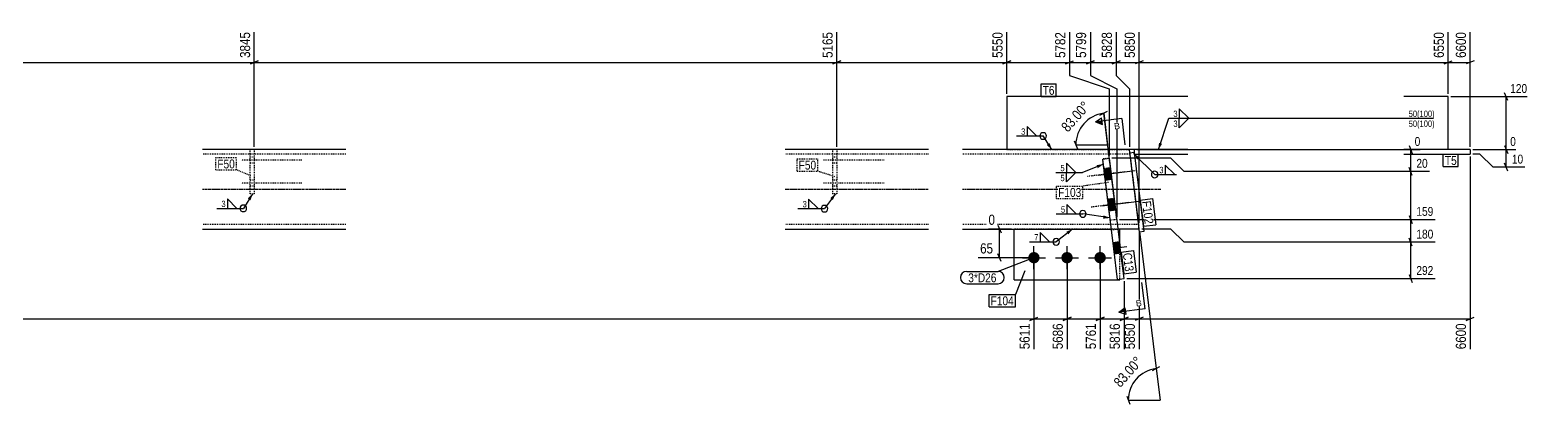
# Model space of a CAD drawing. Header units: millimetres. Extents: x 14 to 51478, y 9 to 1283.
# Drawn here: x 3411 to 6808, y 14 to 862 of the extents above; entities that cross this region are included whole.
import ezdxf

# ---------------------------------------------------------------- set-up
doc = ezdxf.new("R2010")
doc.units = ezdxf.units.MM
doc.linetypes.add('DXK_LINE_DOT2', pattern=[3.9198, 1.9599, -1.9599])
doc.linetypes.add('DXK_LINE_DOT3', pattern=[5.9187, 2.979, -0.9799, 0.9799, -0.9799])
for name, color, linetype in [('MÅLSÆTNING', 7, 'Continuous'), ('STÅL', 7, 'Continuous'), ('TEKST', 7, 'Continuous')]:
    doc.layers.add(name, color=color, linetype=linetype)
doc.styles.add('Arial', font='ARIAL.TTF', dxfattribs={"height": 0.2})
doc.styles.add('Arial Narrow', font='ARIALN.TTF', dxfattribs={"height": 0.2})

msp = doc.modelspace()

# ---------------------------------------------------------------- hatches: boundary and pattern name
at = {"layer": 'STÅL', "linetype": 'Continuous'}
for points in [[(5844.4, 547.8), (5847.6, 522), (5862.5, 523.9), (5859.3, 549.7)], [(5852.9, 478.4), (5856.1, 452.6), (5871, 454.4), (5867.8, 480.2)], [(5883.1, 356.1), (5879.9, 381.9), (5865, 380.1), (5868.2, 354.3)], [(5685.9, 359.1, -1), (5685.9, 333.1, -1)], [(5760.9, 359.1, -1), (5760.9, 333.1, -1)], [(5835.9, 359.1, -1), (5835.9, 333.1, -1)]]:
    msp.add_hatch(color=96, dxfattribs=at).paths.add_polyline_path(points)
at = {"layer": 'TEKST', "linetype": 'Continuous'}
for color, points in [(3, [(5921.1, 567.8), (5913.1, 581.1), (5926.4, 573.1)]), (3, [(5976.3, 604.2), (5968, 591.1), (5969.2, 606.5)]), (3, [(5827.8, 555.9), (5843.2, 557.9), (5830.6, 548.9)]), (3, [(3904.4, 480.5), (3915.6, 491.1), (3910.8, 476.4)]), (3, [(5224.4, 481.2), (5236.3, 491.1), (5230.5, 476.8)]), (3, [(5843.8, 442), (5858.1, 436.1), (5842.7, 434.6)]), (3, [(5759.5, 404.9), (5773.6, 411.1), (5764.1, 399)]), (30, [(5892.2, 232.1), (5893.2, 224.6), (5878.3, 222.8)])]:
    msp.add_hatch(color=color, dxfattribs=at).paths.add_polyline_path(points)

# ---------------------------------------------------------------- linework, layer by layer
at = {"layer": 'MÅLSÆTNING', "color": 7, "linetype": 'Continuous'}
for p, q in [((3919.4, 597.1), (3919.4, 857.4)), ((3919.4, 597.1), (3919.4, 857.4)), ((5239.4, 597.1), (5239.4, 857.4)), ((5624.4, 717.1), (5624.4, 857.4)), ((5766.6, 857.4), (5766.6, 758.7)), ((5813.7, 857.4), (5813.7, 758.7)), ((5813.7, 857.4), (5813.7, 758.7)), ((5872.1, 857.4), (5872.1, 758.7)), ((5924.2, 425.3), (5924.2, 857.4)), ((5924.2, 425.3), (5924.2, 857.4)), ((6624.4, 717.1), (6624.4, 857.4)), ((6674.4, 597.1), (6674.4, 857.4)), ((2734.4, 788.7), (3919.4, 788.7)), ((3928.4, 792.3), (3910.4, 785.1)), ((3910.4, 785.1), (3928.4, 792.3)), ((3919.4, 788.7), (5239.4, 788.7)), ((5230.4, 785.1), (5248.4, 792.3)), ((5615.4, 785.1), (5633.4, 792.3)), ((5757.6, 785.1), (5775.6, 792.3)), ((5766.6, 788.7), (5813.7, 788.7)), ((5804.7, 785.1), (5822.7, 792.3)), ((5863.1, 785.1), (5881.1, 792.3)), ((5872.1, 788.7), (5924.2, 788.7)), ((5933.2, 792.3), (5915.2, 785.1)), ((5933.2, 792.3), (5915.2, 785.1)), ((6615.4, 785.1), (6633.4, 792.3)), ((6624.4, 788.7), (6674.4, 788.7)), ((6683.4, 792.3), (6665.4, 785.1)), ((5766.6, 758.7), (5856.6, 728.7)), ((5766.6, 758.7), (5856.6, 728.7)), ((5813.7, 758.7), (5873.7, 728.7)), ((5813.7, 758.7), (5873.7, 728.7)), ((5872.1, 758.7), (5902.1, 728.7)), ((5872.1, 758.7), (5902.1, 728.7)), ((5856.6, 728.7), (5856.6, 577.5)), ((5856.6, 728.7), (5856.6, 577.5)), ((5873.7, 728.7), (5873.7, 438.6)), ((5873.7, 728.7), (5873.7, 438.6)), ((5902.1, 728.7), (5902.1, 597.1)), ((5902.1, 728.7), (5902.1, 597.1)), ((6759.7, 702.1), (6752.5, 720.1)), ((6630.4, 711.1), (6803.5, 711.1)), ((6756.1, 591.1), (6756.1, 711.1)), ((5835.6, 668.8), (5852.6, 678.1)), ((5857.8, 562), (5844.1, 673.5)), ((5844.1, 673.5), (5852.9, 602)), ((5777.3, 611), (5784.5, 593)), ((5780.9, 602), (5852.9, 602)), ((5919.1, 591.1), (6561.4, 591.1)), ((6536, 600.1), (6543.2, 582.1)), ((6539.6, 541.5), (6539.6, 591.1)), ((6680.4, 591.1), (6777.9, 591.1)), ((6680.4, 591.1), (6777.9, 591.1)), ((6696.1, 581.1), (6680.4, 581.1)), ((6726.1, 551.1), (6696.1, 581.1)), ((6752.5, 600.1), (6759.7, 582.1)), ((6752.5, 600.1), (6759.7, 582.1)), ((6756.1, 551.1), (6756.1, 591.1)), ((5996.2, 571.5), (5862.6, 571.5)), ((5996.2, 571.5), (5862.6, 571.5)), ((6026.2, 541.5), (5996.2, 571.5)), ((6026.2, 541.5), (5996.2, 571.5)), ((6543.2, 532.5), (6536, 550.5)), ((6543.2, 532.5), (6536, 550.5)), ((6674.4, 575.1), (6674.4, 138.6)), ((6798.4, 551.1), (6726.1, 551.1)), ((6759.7, 542.1), (6752.5, 560.1)), ((6581.9, 541.5), (6026.2, 541.5)), ((6581.9, 541.5), (6026.2, 541.5)), ((6539.6, 432.6), (6539.6, 541.5)), ((5634.9, 411.1), (5583, 411.1)), ((5604.2, 420.1), (5611.4, 402.1)), ((5607.8, 346.1), (5607.8, 411.1)), ((5879.7, 432.6), (6594.7, 432.6)), ((5879.7, 432.6), (6594.7, 432.6)), ((5996.2, 411.1), (5930.2, 411.1)), ((5996.2, 411.1), (5930.2, 411.1)), ((6026.2, 381.1), (5996.2, 411.1)), ((6026.2, 381.1), (5996.2, 411.1)), ((5924.9, 405.2), (5963, 94.9)), ((6594.7, 381.1), (6026.2, 381.1)), ((6543.2, 372.1), (6536, 390.1)), ((6539.6, 298.7), (6539.6, 381.1)), ((5679.9, 346.1), (5559.7, 346.1)), ((5611.4, 337.1), (5604.2, 355.1)), ((5685.9, 340.1), (5685.9, 138.6)), ((5685.9, 340.1), (5685.9, 138.6)), ((5760.9, 340.1), (5760.9, 138.6)), ((5760.9, 340.1), (5760.9, 138.6)), ((5835.9, 340.1), (5835.9, 138.6)), ((6536, 307.7), (6543.2, 289.7)), ((5896.1, 298.7), (6594.7, 298.7)), ((2799.4, 207.3), (5685.9, 207.3)), ((5676.9, 203.7), (5694.9, 210.9)), ((5676.9, 203.7), (5694.9, 210.9)), ((5685.9, 207.3), (5760.9, 207.3)), ((5751.9, 203.7), (5769.9, 210.9)), ((5769.9, 210.9), (5751.9, 203.7)), ((5826.9, 203.7), (5844.9, 210.9)), ((5881.1, 203.7), (5899.1, 210.9)), ((5890.1, 207.3), (5924.2, 207.3)), ((5933.2, 210.9), (5915.2, 203.7)), ((5933.2, 210.9), (5915.2, 203.7)), ((5924.2, 207.3), (6674.4, 207.3)), ((6665.4, 203.7), (6683.4, 210.9)), ((5954.5, 90.2), (5971.5, 99.5)), ((5963, 94.9), (5971.8, 23.4)), ((5896.2, 32.4), (5903.4, 14.4)), ((5899.8, 23.4), (5971.8, 23.4))]:
    msp.add_line(p, q, dxfattribs=at)
for centre in [(5852.9, 602), (5971.8, 23.4)]:
    msp.add_arc(centre, 72, 97, 180, dxfattribs=at)
at = {"layer": 'STÅL', "color": 2, "linetype": 'Continuous'}
for p, q in [((6034.9, 711.1), (5624.4, 711.1)), ((5624.4, 711.1), (5624.4, 591.1)), ((6624.4, 711.1), (6524.4, 711.1)), ((6624.4, 591.1), (6624.4, 711.1)), ((4126.9, 591.1), (3801.9, 591.1)), ((5446.9, 591.1), (5121.9, 591.1)), ((5902.1, 591.1), (5524.4, 591.1)), ((5913.1, 591.1), (5902.1, 591.1)), ((5923.3, 418.3), (5902.1, 591.1)), ((5913, 584.4), (5903, 583.2)), ((5913, 584.4), (5934.9, 405.4)), ((6034.9, 591.1), (5913.1, 591.1)), ((5913.1, 591.1), (5913.1, 582.9)), ((5913.4, 581.1), (6034.9, 581.1)), ((6674.4, 591.1), (6524.4, 591.1)), ((6524.4, 581.1), (6674.4, 581.1)), ((6674.4, 591.1), (6674.4, 581.1)), ((5841.7, 569.7), (5856.6, 571.5)), ((5866.7, 366.4), (5841.7, 569.7)), ((5856.6, 571.5), (5881.6, 368.2)), ((3801.9, 411.1), (4126.9, 411.1)), ((5121.9, 411.1), (5446.9, 411.1)), ((5524.4, 411.1), (5861.2, 411.1)), ((5640.9, 296.1), (5640.9, 411.1)), ((5924.2, 411.1), (5876.3, 411.1)), ((5880.9, 374.1), (5880.9, 411.1)), ((5925, 404.2), (5923.3, 418.3)), ((5934.9, 405.4), (5925, 404.2)), ((5881.6, 368.2), (5866.7, 366.4)), ((5875.2, 296.8), (5866.7, 366.4)), ((5890.1, 298.7), (5881.6, 368.2)), ((5640.9, 296.1), (5880.9, 296.1)), ((5875.2, 296.8), (5890.1, 298.7)), ((5880.9, 296.1), (5880.9, 297.5))]:
    msp.add_line(p, q, dxfattribs=at)
at = {"layer": 'STÅL', "color": 7, "linetype": 'DXK_LINE_DOT2'}
for p, q in [((4126.9, 581.1), (3801.9, 581.1)), ((3919.4, 591.1), (3909.4, 591.1)), ((3909.4, 591.1), (3909.4, 491.1)), ((3919.4, 591.1), (3919.4, 491.1)), ((5446.9, 581.1), (5121.9, 581.1)), ((5239.4, 591.1), (5229.4, 591.1)), ((5229.4, 591.1), (5229.4, 491.1)), ((5239.4, 591.1), (5239.4, 491.1)), ((5903.3, 581.1), (5524.4, 581.1)), ((5624.4, 591.1), (5902.1, 591.1)), ((5903, 583.2), (5923.3, 418.3)), ((6034.9, 591.1), (5913.1, 591.1)), ((5913.1, 581.1), (5913.1, 582.9)), ((5913.1, 581.1), (5913.4, 581.1)), ((6624.4, 591.1), (6524.4, 591.1)), ((5856.6, 571.5), (5841.7, 569.7)), ((5858.8, 430.7), (5841.7, 569.7)), ((5873.7, 432.6), (5856.6, 571.5)), ((3919.4, 491.1), (3909.4, 491.1)), ((5239.4, 491.1), (5229.4, 491.1)), ((4126.9, 421.1), (3801.9, 421.1)), ((5446.9, 421.1), (5121.9, 421.1)), ((5922.9, 421.1), (5524.4, 421.1)), ((5880.9, 411.1), (5640.9, 411.1)), ((5873.7, 432.6), (5858.8, 430.7)), ((5861.4, 409.3), (5876.3, 411.1)), ((5861.4, 409.3), (5876.3, 411.1)), ((5923.9, 413), (5923.3, 418.3)), ((5924.2, 411.1), (5923.9, 413)), ((5880.9, 297.5), (5880.9, 374.1))]:
    msp.add_line(p, q, dxfattribs=at)
at = {"layer": 'STÅL', "color": 96, "linetype": 'DXK_LINE_DOT2'}
for p, q in [((4026.9, 567.1), (3889.4, 567.1)), ((3919.4, 574.1), (3909.4, 574.1)), ((3919.4, 560.1), (3909.4, 560.1)), ((5346.9, 567.1), (5209.4, 567.1)), ((5239.4, 574.1), (5229.4, 574.1)), ((5239.4, 560.1), (5229.4, 560.1)), ((5859.3, 549.7), (5844.4, 547.8)), ((4026.9, 515.1), (3889.4, 515.1)), ((3919.4, 522.1), (3909.4, 522.1)), ((5346.9, 515.1), (5209.4, 515.1)), ((5239.4, 522.1), (5229.4, 522.1)), ((5890.7, 540.4), (5806.3, 530.1)), ((5862.5, 523.9), (5847.6, 522)), ((3919.4, 508.1), (3909.4, 508.1)), ((5239.4, 508.1), (5229.4, 508.1)), ((5867.8, 480.2), (5852.9, 478.4)), ((5899.2, 470.9), (5814.8, 460.6)), ((5871, 454.4), (5856.1, 452.6))]:
    msp.add_line(p, q, dxfattribs=at)
at = {"layer": 'STÅL', "color": 96, "linetype": 'Continuous'}
for p, q in [((5831.1, 533.1), (5915.5, 543.5)), ((5844.4, 547.8), (5859.3, 549.7)), ((5847.6, 522), (5862.5, 523.9)), ((5852.9, 478.4), (5867.8, 480.2)), ((5839.6, 463.6), (5924, 474)), ((5856.1, 452.6), (5871, 454.4)), ((5879.9, 381.9), (5865, 380.1)), ((5659.9, 346.1), (5711.9, 346.1)), ((5685.9, 320.1), (5685.9, 372.1)), ((5734.9, 346.1), (5786.9, 346.1)), ((5760.9, 320.1), (5760.9, 372.1)), ((5809.9, 346.1), (5861.9, 346.1)), ((5835.9, 320.1), (5835.9, 372.1)), ((5896.4, 370.8), (5866.6, 367.2)), ((5883.1, 356.1), (5868.2, 354.3))]:
    msp.add_line(p, q, dxfattribs=at)
at = {"layer": 'STÅL', "color": 7, "linetype": 'DXK_LINE_DOT3'}
for p, q in [((3801.9, 501.1), (4126.9, 501.1)), ((5121.9, 501.1), (5446.9, 501.1)), ((5524.4, 501.1), (5973.1, 501.1))]:
    msp.add_line(p, q, dxfattribs=at)
at = {"layer": 'TEKST', "color": 30, "linetype": 'Continuous'}
for p, q in [((5841.1, 648.3), (5839.3, 663.2)), ((5878.3, 222.8), (5892.2, 232.1))]:
    msp.add_line(p, q, dxfattribs=at)
at = {"layer": 'TEKST', "color": 3, "linetype": 'Continuous'}
for p, q in [((5843.2, 557.9), (5795.6, 539.1)), ((3915.6, 491.1), (3894.5, 457.9)), ((5236.3, 491.1), (5211.4, 457.2)), ((5858.1, 436.1), (5796.7, 445.2)), ((5773.6, 411.1), (5736.1, 382.1))]:
    msp.add_line(p, q, dxfattribs=at)
for centre, start, end in [((5706.6, 621.9), 90, 270), ((5706.6, 621.9), 270, 90), ((3894.5, 457.9), 90, 270), ((3894.5, 457.9), 270, 90), ((5211.4, 457.2), 90, 270), ((5211.4, 457.2), 270, 90), ((5796.7, 445.2), 90, 270), ((5796.7, 445.2), 270, 90), ((5736.1, 382.1), 90, 270), ((5736.1, 382.1), 270, 90)]:
    msp.add_arc(centre, 7.5, start, end, dxfattribs=at)

# ---------------------------------------------------------------- wipeouts: each hides what was drawn before it
at = {"color": 0}
for points in [[(6012.2, 663.9), (6012.2, 681.3), (6000.7, 681.3), (6000.7, 663.9)], [(5667.3, 623.7), (5667.3, 641.1), (5655.7, 641.1), (5655.7, 623.7)], [(5756.3, 540.9), (5756.3, 558.3), (5744.7, 558.3), (5744.7, 540.9)], [(3855.2, 459.7), (3855.2, 477.1), (3843.7, 477.1), (3843.7, 459.7)], [(5172.1, 459), (5172.1, 476.4), (5160.6, 476.4), (5160.6, 459)], [(5757.4, 447), (5757.4, 464.4), (5745.9, 464.4), (5745.9, 447)], [(5601.1, 290.5), (5601.1, 311.5), (5537.1, 311.5), (5537.1, 290.5)], [(5640.2, 238.4), (5640.2, 259.4), (5587.8, 259.4), (5587.8, 238.4)]]:
    msp.add_wipeout(points, dxfattribs=at).dxf.layer = 'TEKST'
at = {"color": 0, "linetype": 'Continuous'}
msp.add_wipeout([(6592.8, 663.9), (6592.8, 681.3), (6533.8, 681.3), (6533.8, 663.9)], dxfattribs=at).dxf.layer = 'TEKST'

# ---------------------------------------------------------------- next in the draw order: linework, layer by layer
at = {"layer": 'TEKST', "color": 3, "linetype": 'Continuous'}
for p, q in [((6036.7, 662.1), (6015.3, 683.5)), ((6015.3, 683.5), (6015.3, 662.1)), ((6015.3, 662.1), (6036.7, 662.1)), ((5646.4, 621.9), (5706.6, 621.9)), ((5691.8, 621.9), (5670.4, 643.4)), ((5670.4, 643.4), (5670.4, 621.9)), ((5670.4, 621.9), (5691.8, 621.9)), ((5780.8, 539.1), (5759.4, 560.5)), ((5759.4, 560.5), (5759.4, 539.1)), ((5759.4, 539.1), (5780.8, 539.1)), ((3879.7, 457.9), (3858.3, 479.3)), ((3858.3, 479.3), (3858.3, 457.9)), ((5196.7, 457.2), (5175.2, 478.6)), ((5175.2, 478.6), (5175.2, 457.2)), ((3834.4, 457.9), (3894.5, 457.9)), ((3858.3, 457.9), (3879.7, 457.9)), ((5151.3, 457.2), (5211.4, 457.2)), ((5175.2, 457.2), (5196.7, 457.2)), ((5736.6, 445.2), (5796.7, 445.2)), ((5781.9, 445.2), (5760.5, 466.6)), ((5760.5, 466.6), (5760.5, 445.2)), ((5760.5, 445.2), (5781.9, 445.2))]:
    msp.add_line(p, q, dxfattribs=at)

# ---------------------------------------------------------------- next in the draw order: texts
at = {"layer": 'TEKST', "color": 3, "style": 'Arial Narrow'}
for s, p in [('3', (5656.9, 624.9)), ('3', (3844.9, 460.9)), ('3', (5161.8, 460.2)), ('5', (5747.1, 448.2))]:
    msp.add_text(s, height=14.3, dxfattribs=at).set_placement(p)

# ---------------------------------------------------------------- next in the draw order: wipeouts: each hides what was drawn before it
at = {"color": 0, "linetype": 'Continuous'}
for points, layer in [([(3914.6, 862.2), (3881, 862.2), (3881, 794.1), (3914.6, 794.1)], 'MÅLSÆTNING'), ([(5234.6, 862.2), (5201, 862.2), (5201, 794.1), (5234.6, 794.1)], 'MÅLSÆTNING'), ([(6669.6, 862.2), (6636, 862.2), (6636, 794.1), (6669.6, 794.1)], 'MÅLSÆTNING'), ([(6807.7, 715.3), (6807.7, 744.7), (6760.9, 744.7), (6760.9, 715.3)], 'MÅLSÆTNING'), ([(6565.6, 595.3), (6565.6, 624.7), (6544.4, 624.7), (6544.4, 595.3)], 'MÅLSÆTNING'), ([(6782.1, 595.3), (6782.1, 624.7), (6760.9, 624.7), (6760.9, 595.3)], 'MÅLSÆTNING'), ([(6582.3, 545.7), (6582.3, 575.1), (6548.3, 575.1), (6548.3, 545.7)], 'MÅLSÆTNING'), ([(5602.4, 415.9), (5602.4, 449.5), (5578.2, 449.5), (5578.2, 415.9)], 'MÅLSÆTNING'), ([(6595.1, 385.3), (6595.1, 414.7), (6548.3, 414.7), (6548.3, 385.3)], 'MÅLSÆTNING'), ([(5598.1, 350.9), (5598.1, 384.5), (5559.2, 384.5), (5559.2, 350.9)], 'MÅLSÆTNING'), ([(6595.1, 302.9), (6595.1, 332.3), (6548.3, 332.3), (6548.3, 302.9)], 'MÅLSÆTNING'), ([(5681.1, 201.9), (5647.5, 201.9), (5647.5, 133.8), (5681.1, 133.8)], 'MÅLSÆTNING'), ([(6669.6, 201.9), (6636, 201.9), (6636, 133.8), (6669.6, 133.8)], 'MÅLSÆTNING'), ([(5881.7, 638.1), (5879.9, 653), (5866.6, 651.4), (5868.4, 636.5)], 'TEKST')]:
    msp.add_wipeout(points, dxfattribs=at).dxf.layer = layer
at = {"color": 0}
for points, layer in [([(5821.7, 688.5), (5796.5, 710.8), (5738, 644.7), (5763.2, 622.4)], 'MÅLSÆTNING'), ([(5940.6, 109.9), (5915.4, 132.2), (5856.9, 66.1), (5882.1, 43.8)], 'MÅLSÆTNING'), ([(3875.3, 548.5), (3875.3, 569.5), (3835.6, 569.5), (3835.6, 548.5)], 'TEKST'), ([(5192.5, 545.8), (5192.5, 566.8), (5152.8, 566.8), (5152.8, 545.8)], 'TEKST'), ([(5980.3, 536.4), (5980.3, 553.8), (5968.8, 553.8), (5968.8, 536.4)], 'TEKST'), ([(6643.9, 556.2), (6643.9, 577.2), (6617.1, 577.2), (6617.1, 556.2)], 'TEKST'), ([(5696.8, 383.9), (5696.8, 401.3), (5685.3, 401.3), (5685.3, 383.9)], 'TEKST'), ([(5601.1, 290.5), (5601.1, 311.5), (5537.1, 311.5), (5537.1, 290.5)], 'TEKST'), ([(5640.2, 238.4), (5640.2, 259.4), (5587.8, 259.4), (5587.8, 238.4)], 'TEKST')]:
    msp.add_wipeout(points, dxfattribs=at).dxf.layer = layer

# ---------------------------------------------------------------- next in the draw order: hatches: boundary and pattern name
at = {"layer": 'TEKST', "linetype": 'Continuous'}
for color, points in [(30, [(5840.2, 655.7), (5841.1, 648.3), (5825.3, 653.9)]), (3, [(5721.4, 605.8), (5726.3, 591.1), (5715, 601.7)])]:
    msp.add_hatch(color=color, dxfattribs=at).paths.add_polyline_path(points)

# ---------------------------------------------------------------- next in the draw order: linework, layer by layer
at = {"layer": 'MÅLSÆTNING', "color": 7, "linetype": 'Continuous'}
for p, q in [((5239.4, 597.1), (5239.4, 857.4)), ((6624.4, 717.1), (6624.4, 857.4)), ((5248.4, 792.3), (5230.4, 785.1)), ((5239.4, 788.7), (5624.4, 788.7)), ((5924.2, 788.7), (6624.4, 788.7)), ((6615.4, 785.1), (6633.4, 792.3)), ((6536, 441.6), (6543.2, 423.6)), ((6536, 441.6), (6543.2, 423.6)), ((6539.6, 381.1), (6539.6, 432.6)), ((5924.2, 405.1), (5924.2, 138.6)), ((5924.2, 405.1), (5924.2, 138.6)), ((6594.7, 381.1), (6026.2, 381.1)), ((6543.2, 372.1), (6536, 390.1)), ((5890.1, 292.7), (5890.1, 138.6))]:
    msp.add_line(p, q, dxfattribs=at)
at = {"layer": 'TEKST', "color": 30, "linetype": 'Continuous'}
for q in [(5839.3, 663.2), (5841.1, 648.3)]:
    msp.add_line((5825.3, 653.9), q, dxfattribs=at)
at = {"layer": 'TEKST', "color": 7, "linetype": 'Continuous'}
for p, q in [((5884.9, 661.2), (5825.3, 653.9)), ((5884.9, 661.2), (5892.2, 601.6)), ((5684.8, 346.1), (5604.7, 315.1)), ((5533.5, 315.1), (5604.7, 315.1)), ((5665.2, 316.1), (5643.8, 263)), ((5533.5, 286.9), (5604.7, 286.9)), ((5584.2, 263), (5643.8, 263)), ((5584.2, 234.8), (5584.2, 263)), ((5643.8, 234.8), (5643.8, 263)), ((5584.2, 234.8), (5643.8, 234.8))]:
    msp.add_line(p, q, dxfattribs=at)
at = {"layer": 'TEKST', "color": 3, "linetype": 'Continuous'}
for p, q in [((5726.3, 591.1), (5706.6, 621.9)), ((5913.1, 581.1), (5959.5, 534.6)), ((6004.8, 534.6), (5983.4, 556)), ((5983.4, 556), (5983.4, 534.6)), ((5959.5, 534.6), (6009.1, 534.6)), ((5983.4, 534.6), (6004.8, 534.6)), ((5676, 382.1), (5736.1, 382.1)), ((5721.3, 382.1), (5699.9, 403.5)), ((5699.9, 403.5), (5699.9, 382.1)), ((5699.9, 382.1), (5721.3, 382.1))]:
    msp.add_line(p, q, dxfattribs=at)
for start, end in [(90, 270), (270, 90)]:
    msp.add_arc((5959.5, 534.6), 7.5, start, end, dxfattribs=at)
at = {"layer": 'TEKST', "color": 7, "linetype": 'Continuous'}
for centre, start, end in [((5533.5, 301), 90, 270), ((5604.7, 301), 270, 90)]:
    msp.add_arc(centre, 14.1, start, end, dxfattribs=at)

# ---------------------------------------------------------------- next in the draw order: texts
at = {"layer": 'MÅLSÆTNING', "color": 3, "linetype": 'Continuous', "style": 'Arial Narrow'}
for s, p in [('3845', (3909.8, 798.9)), ('5165', (5229.8, 798.9)), ('6600', (6664.8, 798.9)), ('5611', (5676.3, 138.6)), ('6600', (6664.8, 138.6))]:
    msp.add_text(s, height=22.91, rotation=90.0002, dxfattribs=at).set_placement(p)
for s, height, p in [('120', 20.04, (6765.1, 719.5)), ('0', 20, (6548.6, 599.5)), ('20', 20.04, (6552.5, 549.9)), ('0', 22.9, (5583, 420.7)), ('180', 20.04, (6552.5, 389.5)), ('65', 22.91, (5564, 355.7)), ('292', 20.04, (6552.5, 307.1))]:
    msp.add_text(s, height=height, dxfattribs=at).set_placement(p)
at = {"layer": 'MÅLSÆTNING', "color": 3, "style": 'Arial Narrow'}
for p in [(5762.8, 629.2), (5881.7, 50.6)]:
    msp.add_text('83.00°', height=22.91, rotation=48.5009, dxfattribs=at).set_placement(p)
at = {"layer": 'TEKST', "color": 3, "linetype": 'Continuous', "style": 'Arial'}
msp.add_text('B', height=14.3, rotation=7.0015, dxfattribs=at).set_placement((5868.4, 636.5))
at = {"layer": 'TEKST', "color": 3, "style": 'Arial Narrow'}
for s, height, p in [('3', 14.3, (5970, 537.6)), ('7', 14.3, (5686.5, 385.1)), ('3*D26', 20.04, (5537.1, 290.5)), ('F104', 20.04, (5587.8, 238.4))]:
    msp.add_text(s, height=height, dxfattribs=at).set_placement(p)

# ---------------------------------------------------------------- next in the draw order: wipeouts: each hides what was drawn before it
at = {"color": 0, "linetype": 'Continuous'}
for points, layer in [([(6798.7, 555.3), (6798.7, 584.7), (6764.7, 584.7), (6764.7, 555.3)], 'MÅLSÆTNING'), ([(6012.2, 641.4), (6012.2, 658.8), (6000.7, 658.8), (6000.7, 641.4)], 'TEKST'), ([(6592.8, 641.4), (6592.8, 658.8), (6533.8, 658.8), (6533.8, 641.4)], 'TEKST'), ([(5756.3, 518.4), (5756.3, 535.8), (5744.7, 535.8), (5744.7, 518.4)], 'TEKST')]:
    msp.add_wipeout(points, dxfattribs=at).dxf.layer = layer
at = {"color": 0}
for points in [[(3875.3, 548.5), (3875.3, 569.5), (3835.6, 569.5), (3835.6, 548.5)], [(5192.5, 545.8), (5192.5, 566.8), (5152.8, 566.8), (5152.8, 545.8)], [(6643.9, 556.2), (6643.9, 577.2), (6617.1, 577.2), (6617.1, 556.2)]]:
    msp.add_wipeout(points, dxfattribs=at).dxf.layer = 'TEKST'

# ---------------------------------------------------------------- next in the draw order: linework, layer by layer
at = {"layer": 'TEKST', "color": 3, "linetype": 'Continuous'}
for p, q in [((5968, 591.1), (5991.4, 662.1)), ((5991.4, 662.1), (6591.6, 662.1)), ((6015.3, 662.1), (6036.7, 662.1)), ((6036.7, 662.1), (6015.3, 640.6)), ((6015.3, 640.6), (6015.3, 662.1)), ((5735.4, 539.1), (5795.6, 539.1)), ((5759.4, 539.1), (5780.8, 539.1)), ((5780.8, 539.1), (5759.4, 517.7)), ((5759.4, 517.7), (5759.4, 539.1))]:
    msp.add_line(p, q, dxfattribs=at)
at = {"layer": 'TEKST', "color": 7, "linetype": 'Continuous'}
for p, q in [((6613.5, 580.8), (6647.5, 580.8)), ((6613.5, 552.6), (6613.5, 580.8)), ((6647.5, 552.6), (6647.5, 580.8)), ((6613.5, 552.6), (6647.5, 552.6))]:
    msp.add_line(p, q, dxfattribs=at)
at = {"layer": 'TEKST', "color": 7, "linetype": 'DXK_LINE_DOT2'}
for p, q in [((3832, 573.1), (3878.9, 573.1)), ((3832, 544.9), (3832, 573.1)), ((3832, 544.9), (3878.9, 544.9)), ((3878.9, 544.9), (3878.9, 573.1)), ((3911.7, 531.5), (3878.9, 544.9)), ((5149.2, 570.4), (5196.1, 570.4)), ((5149.2, 542.2), (5149.2, 570.4)), ((5196.1, 542.2), (5196.1, 570.4)), ((5149.2, 542.2), (5196.1, 542.2)), ((5235, 529.5), (5196.1, 542.2))]:
    msp.add_line(p, q, dxfattribs=at)

# ---------------------------------------------------------------- next in the draw order: texts
at = {"layer": 'MÅLSÆTNING', "color": 3, "linetype": 'Continuous', "style": 'Arial Narrow'}
for s, height, p in [('0', 20, (6765.1, 599.5)), ('10', 20.04, (6768.9, 559.5))]:
    msp.add_text(s, height=height, dxfattribs=at).set_placement(p)
at = {"layer": 'TEKST', "color": 3, "style": 'Arial Narrow'}
for s, height, p in [('3', 14.3, (6001.9, 665.1)), ('F50', 20.04, (3835.6, 548.5)), ('F50', 20.04, (5152.8, 545.8)), ('5', 14.3, (5745.9, 542.1)), ('T5', 20.04, (6617.1, 556.2))]:
    msp.add_text(s, height=height, dxfattribs=at).set_placement(p)
at = {"layer": 'TEKST', "color": 3, "linetype": 'Continuous', "style": 'Arial Narrow'}
for s, height, p in [('50(100)', 14.32, (6535, 665.1)), ('3', 14.3, (6001.9, 642.6)), ('50(100)', 14.32, (6535, 642.6)), ('5', 14.3, (5745.9, 519.6))]:
    msp.add_text(s, height=height, dxfattribs=at).set_placement(p)

# ---------------------------------------------------------------- next in the draw order: wipeouts: each hides what was drawn before it
at = {"color": 0, "linetype": 'Continuous'}
for points, layer in [([(5619.6, 862.2), (5586, 862.2), (5586, 794.1), (5619.6, 794.1)], 'MÅLSÆTNING'), ([(5919.4, 862.2), (5885.8, 862.2), (5885.8, 794.1), (5919.4, 794.1)], 'MÅLSÆTNING'), ([(6619.6, 862.2), (6586, 862.2), (6586, 794.1), (6619.6, 794.1)], 'MÅLSÆTNING'), ([(6595.1, 436.8), (6595.1, 466.2), (6548.3, 466.2), (6548.3, 436.8)], 'MÅLSÆTNING'), ([(5919.4, 201.9), (5885.8, 201.9), (5885.8, 133.8), (5919.4, 133.8)], 'MÅLSÆTNING'), ([(5931, 236.8), (5929.1, 251.7), (5915.9, 250.1), (5917.7, 235.2)], 'TEKST')]:
    msp.add_wipeout(points, dxfattribs=at).dxf.layer = layer
at = {"color": 0}
for points in [[(5732.5, 715.3), (5732.5, 736.3), (5705.7, 736.3), (5705.7, 715.3)], [(5937.1, 421.5), (5957.9, 424), (5951.6, 476.1), (5930.7, 473.5)], [(5892.4, 313.8), (5913.2, 316.3), (5908.1, 358.2), (5887.3, 355.7)]]:
    msp.add_wipeout(points, dxfattribs=at).dxf.layer = 'TEKST'

# ---------------------------------------------------------------- next in the draw order: linework, layer by layer
at = {"layer": 'MÅLSÆTNING', "color": 7, "linetype": 'Continuous'}
for p, q in [((5624.4, 717.1), (5624.4, 857.4)), ((5872.1, 857.4), (5872.1, 758.7)), ((5633.4, 792.3), (5615.4, 785.1)), ((5813.7, 788.7), (5872.1, 788.7)), ((5881.1, 792.3), (5863.1, 785.1)), ((5890.1, 292.7), (5890.1, 138.6)), ((5835.9, 207.3), (5890.1, 207.3)), ((5899.1, 210.9), (5881.1, 203.7))]:
    msp.add_line(p, q, dxfattribs=at)
at = {"layer": 'TEKST', "color": 7, "linetype": 'Continuous'}
for q in [(5930.5, 289.7), (5878.3, 222.8)]:
    msp.add_line((5937.8, 230.1), q, dxfattribs=at)

# ---------------------------------------------------------------- next in the draw order: texts
at = {"layer": 'MÅLSÆTNING', "color": 3, "linetype": 'Continuous', "style": 'Arial Narrow'}
for s, p in [('5550', (5614.8, 798.9)), ('5850', (5914.6, 798.9)), ('6550', (6614.8, 798.9)), ('5850', (5914.6, 138.6))]:
    msp.add_text(s, height=22.91, rotation=90.0002, dxfattribs=at).set_placement(p)
msp.add_text('159', height=20.04, dxfattribs=at).set_placement((6552.5, 441))
at = {"layer": 'TEKST', "color": 3, "linetype": 'Continuous', "style": 'Arial'}
msp.add_text('B', height=14.3, rotation=7.0015, dxfattribs=at).set_placement((5917.7, 235.2))

# ---------------------------------------------------------------- next in the draw order: wipeouts: each hides what was drawn before it
at = {"color": 0}
for points in [[(5732.5, 715.3), (5732.5, 736.3), (5705.7, 736.3), (5705.7, 715.3)], [(5793.2, 483.9), (5793.2, 504.9), (5740.8, 504.9), (5740.8, 483.9)], [(5937.1, 421.5), (5957.9, 424), (5951.6, 476.1), (5930.7, 473.5)], [(5892.4, 313.8), (5913.2, 316.3), (5908.1, 358.2), (5887.3, 355.7)]]:
    msp.add_wipeout(points, dxfattribs=at).dxf.layer = 'TEKST'

# ---------------------------------------------------------------- next in the draw order: linework, layer by layer
at = {"layer": 'TEKST', "color": 7, "linetype": 'Continuous'}
for p, q in [((5702.1, 739.9), (5736.1, 739.9)), ((5702.1, 711.7), (5702.1, 739.9)), ((5736.1, 711.7), (5736.1, 739.9)), ((5702.1, 711.7), (5736.1, 711.7)), ((5926.7, 476.7), (5954.7, 480.1)), ((5926.7, 476.7), (5934, 417.5)), ((5954.7, 480.1), (5962, 420.9)), ((5934, 417.5), (5962, 420.9)), ((5883.2, 358.8), (5911.2, 362.2)), ((5883.2, 358.8), (5889.3, 309.8)), ((5911.2, 362.2), (5917.3, 313.2)), ((5889.3, 309.8), (5917.3, 313.2))]:
    msp.add_line(p, q, dxfattribs=at)

# ---------------------------------------------------------------- next in the draw order: texts
at = {"layer": 'TEKST', "color": 3, "style": 'Arial Narrow'}
msp.add_text('T6', height=20.04, dxfattribs=at).set_placement((5705.7, 715.3))
for s, p in [('F102', (5930.7, 473.5)), ('C13', (5887.3, 355.7))]:
    msp.add_text(s, height=20.04, rotation=-82.9987, dxfattribs=at).set_placement(p)

# ---------------------------------------------------------------- next in the draw order: wipeouts: each hides what was drawn before it
at = {"color": 0, "linetype": 'Continuous'}
for points in [[(5867.3, 862.2), (5833.7, 862.2), (5833.7, 794.1), (5867.3, 794.1)], [(5885.3, 201.9), (5851.7, 201.9), (5851.7, 133.8), (5885.3, 133.8)]]:
    msp.add_wipeout(points, dxfattribs=at).dxf.layer = 'MÅLSÆTNING'
at = {"color": 0}
msp.add_wipeout([(5793.2, 483.9), (5793.2, 504.9), (5740.8, 504.9), (5740.8, 483.9)], dxfattribs=at).dxf.layer = 'TEKST'

# ---------------------------------------------------------------- next in the draw order: linework, layer by layer
at = {"layer": 'MÅLSÆTNING', "color": 7, "linetype": 'Continuous'}
for p, q in [((5822.7, 792.3), (5804.7, 785.1)), ((5835.9, 340.1), (5835.9, 138.6)), ((5760.9, 207.3), (5835.9, 207.3)), ((5844.9, 210.9), (5826.9, 203.7))]:
    msp.add_line(p, q, dxfattribs=at)
at = {"layer": 'TEKST', "color": 7, "linetype": 'DXK_LINE_DOT2'}
for p, q in [((5854.5, 516.5), (5796.8, 508.5)), ((5737.2, 508.5), (5796.8, 508.5)), ((5737.2, 480.3), (5737.2, 508.5)), ((5737.2, 480.3), (5796.8, 480.3)), ((5796.8, 480.3), (5796.8, 508.5))]:
    msp.add_line(p, q, dxfattribs=at)
at = {"layer": 'TEKST', "color": 30, "linetype": 'Continuous'}
for p, q in [((5894.1, 217.2), (5878.3, 222.8)), ((5892.2, 232.1), (5894.1, 217.2))]:
    msp.add_line(p, q, dxfattribs=at)

# ---------------------------------------------------------------- next in the draw order: texts
at = {"layer": 'MÅLSÆTNING', "color": 3, "linetype": 'Continuous', "style": 'Arial Narrow'}
for s, p in [('5828', (5862.5, 798.9)), ('5816', (5880.5, 138.6))]:
    msp.add_text(s, height=22.91, rotation=90.0002, dxfattribs=at).set_placement(p)
at = {"layer": 'TEKST', "color": 3, "style": 'Arial Narrow'}
msp.add_text('F103', height=20.04, dxfattribs=at).set_placement((5740.8, 483.9))

# ---------------------------------------------------------------- next in the draw order: wipeouts: each hides what was drawn before it
at = {"color": 0, "linetype": 'Continuous'}
for points in [[(5808.9, 862.2), (5775.3, 862.2), (5775.3, 794.1), (5808.9, 794.1)], [(5756.1, 201.9), (5722.5, 201.9), (5722.5, 133.8), (5756.1, 133.8)], [(5831.1, 201.9), (5797.5, 201.9), (5797.5, 133.8), (5831.1, 133.8)]]:
    msp.add_wipeout(points, dxfattribs=at).dxf.layer = 'MÅLSÆTNING'

# ---------------------------------------------------------------- next in the draw order: linework, layer by layer
at = {"layer": 'MÅLSÆTNING', "color": 7, "linetype": 'Continuous'}
for p, q in [((5766.6, 857.4), (5766.6, 758.7)), ((5624.4, 788.7), (5766.6, 788.7)), ((5757.6, 785.1), (5775.6, 792.3))]:
    msp.add_line(p, q, dxfattribs=at)

# ---------------------------------------------------------------- next in the draw order: texts
at = {"layer": 'MÅLSÆTNING', "color": 3, "linetype": 'Continuous', "style": 'Arial Narrow'}
for s, p in [('5799', (5804.1, 798.9)), ('5686', (5751.3, 138.6)), ('5761', (5826.3, 138.6))]:
    msp.add_text(s, height=22.91, rotation=90.0002, dxfattribs=at).set_placement(p)

# ---------------------------------------------------------------- next in the draw order: wipeouts: each hides what was drawn before it
at = {"color": 0, "linetype": 'Continuous'}
msp.add_wipeout([(5761.8, 862.2), (5728.2, 862.2), (5728.2, 794.1), (5761.8, 794.1)], dxfattribs=at).dxf.layer = 'MÅLSÆTNING'

# ---------------------------------------------------------------- next in the draw order: texts
at = {"layer": 'MÅLSÆTNING', "color": 3, "linetype": 'Continuous', "style": 'Arial Narrow'}
msp.add_text('5782', height=22.91, rotation=90.0002, dxfattribs=at).set_placement((5757, 798.9))

doc.saveas('drawing.dxf')
